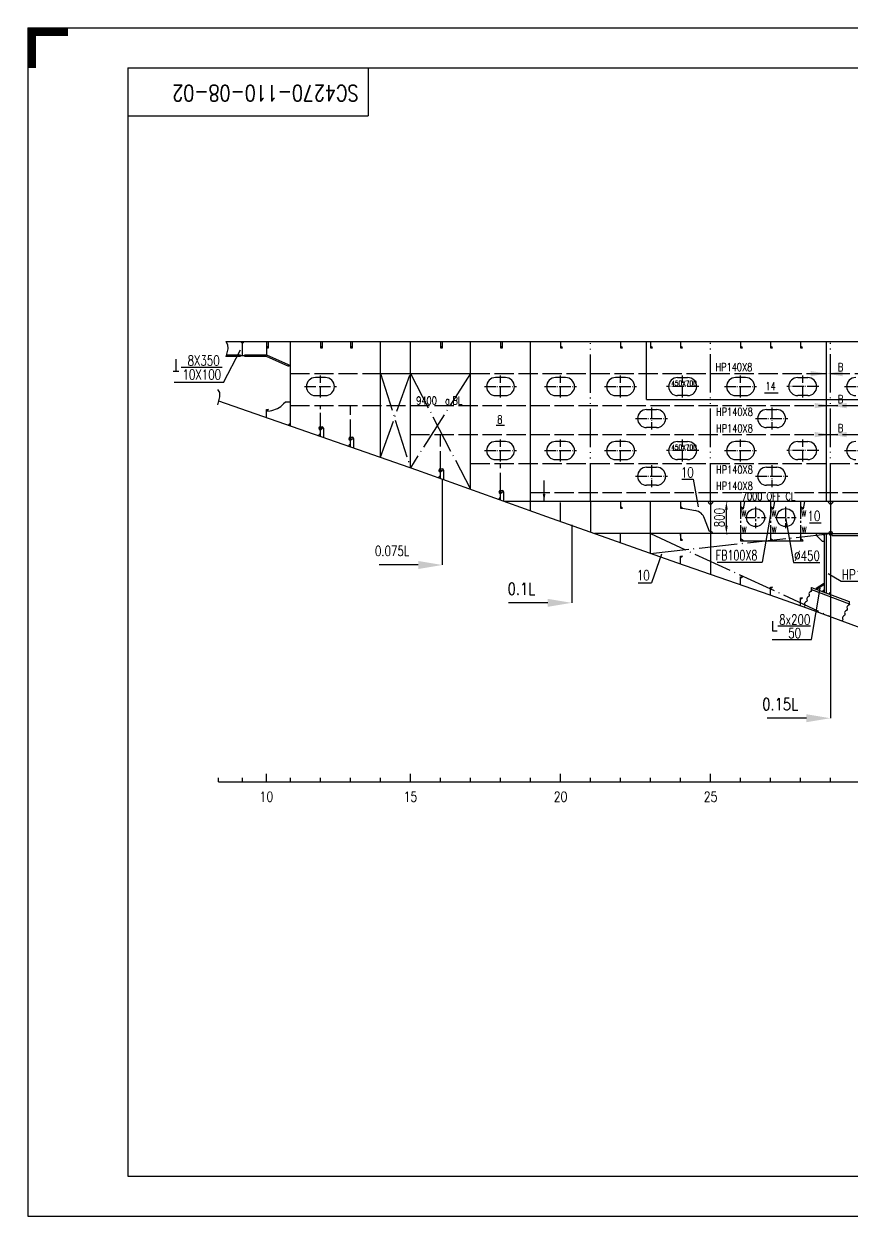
# Model space of a CAD drawing. Extents: x 415680 to 564480, y 322172 to 354547.
# Drawn here: x 415680 to 436377, y 322272 to 352072 of the extents above; entities that cross this region are included whole.
import ezdxf
from ezdxf.enums import TextEntityAlignment as Align

# ---------------------------------------------------------------- set-up
doc = ezdxf.new("R2010")
doc.units = 0
doc.header["$LTSCALE"] = 40
doc.header["$MEASUREMENT"] = 0
for name, pattern in [('ACAD_ISO02W100', [15, 12, -3]), ('ACAD_ISO04W100', [30.5, 24, -3, 0.5, -3]), ('ACAD_ISO05W100', [34, 24, -3, 0.5, -3, 0.5, -3]), ('CENTER', [50.8, 31.75, -6.35, 6.35, -6.35])]:
    doc.linetypes.add(name, pattern=pattern)
doc.layers.get('0').update_dxf_attribs({"linetype": 'CONTINUOUS'})
doc.layers.get('DEFPOINTS').update_dxf_attribs({"linetype": 'CONTINUOUS'})
for name, color, linetype in [('BEAR', 7, 'CONTINUOUS'), ('BT_ENG', 7, 'CONTINUOUS'), ('C', 7, 'CONTINUOUS'), ('C-CEN', 4, 'ACAD_ISO04W100'), ('C-CON', 4, 'CONTINUOUS'), ('C-DAS', 4, 'ACAD_ISO02W100'), ('CENTER', 3, 'CENTER'), ('FRAME', 7, 'CONTINUOUS'), ('Y-CON', 2, 'CONTINUOUS'), ('Y-DAS', 2, 'ACAD_ISO02W100'), ('Y-PH', 2, 'ACAD_ISO05W100')]:
    doc.layers.add(name, color=color, linetype=linetype)
doc.styles.add('ENGNISH', font='romans.shx', dxfattribs={"width": 0.8, "height": 750})
doc.styles.add('ROMANS', font='romans.shx', dxfattribs={"width": 0.75, "height": 250, "bigfont": 'hzdx.shx'})
doc.dimstyles.new('DM-100', dxfattribs={"dimscale": 0, "dimtxt": 250, "dimasz": 200, "dimexe": 30, "dimexo": 30, "dimgap": 50, "dimtad": 1, "dimdec": 0, "dimzin": 0, "dimdsep": 46, "dimtxsty": 'ROMANS', "dimcen": 0, "dimclrd": 1, "dimclre": 1, "dimclrt": 1, "dimadec": 0, "dimazin": 0, "dimtfac": 1, "dimtdec": 0, "dimtmove": 0, "dimatfit": 3, "dimfxl": 1, "dimtolj": 1, "dimtzin": 0, "dimarcsym": 0})

# ---------------------------------------------------------------- blocks, each defined once
blk = doc.blocks.new('*D177')
at = {"color": 1, "linetype": 'ByBlock', "transparency": 16777216}
for p, q in [((430047, 329695), (430083, 329695)), ((430053, 329095), (430053, 329495)), ((430047, 328895), (430083, 328895))]:
    blk.add_line(p, q, dxfattribs=at)
for points in [[(430020, 329495), (430086, 329495), (430053, 329695)], [(430020, 329095), (430086, 329095), (430053, 328895)]]:
    blk.add_solid(points, dxfattribs=at)
at = {"layer": 'DEFPOINTS', "color": 0, "linetype": 'ByBlock', "transparency": 16777216}
for p in [(430017, 329695), (430053, 329695), (430017, 328895)]:
    blk.add_point(p, dxfattribs=at)
at = {"color": 1, "linetype": 'ByBlock', "transparency": 16777216, "insert": (429878, 329295), "char_height": 250, "attachment_point": 5, "rotation": 90, "style": 'ROMANS'}
blk.add_mtext('\\A1;800', dxfattribs=at)

msp = doc.modelspace()

# ---------------------------------------------------------------- linework, layer by layer
at = {"color": 2}
for p, q in [((418280, 350971.6), (563380, 350971.6)), ((418280, 350971.6), (418280, 323271.6)), ((418280, 323271.6), (563380, 323271.6))]:
    msp.add_line(p, q, dxfattribs=at)
for p, q in [((420670.9, 343109.4), (421089.6, 343926.1)), ((421790, 343970.4), (421790, 344130.4)), ((423140, 343970.4), (423140, 344130.4)), ((423890, 343970.4), (423890, 344130.4)), ((426140, 343970.4), (426140, 344130.4)), ((427640, 343970.4), (427640, 344130.4)), ((431240, 342680.4), (431240, 344130.4)), ((421740, 343795.4), (422340, 343530.4)), ((420633.5, 343481.2), (419610.5, 343481.2)), ((422308, 343544.5), (422295.9, 343517.1)), ((420670.9, 343109.4), (419435.2, 343109.4)), ((421740, 342389.4), (421833, 342402.8)), ((422215, 342615.1), (422171, 342571.4)), ((422340, 342615.1), (422215, 342615.1)), ((423090, 342465.6), (423090, 342530.3)), ((423090, 342002.8), (423130, 342002.8)), ((423840, 341740.9), (423880, 341740.9)), ((426090, 340949), (426130, 340949)), ((426136.6, 340692.2), (426136.6, 338546.6)), ((427590, 340409.5), (427630, 340409.5)), ((433690, 340130.4), (433656.7, 339951.7)), ((434440, 340130.4), (434406.7, 339951.7)), ((435190, 340130.4), (435156.7, 339951.7)), ((432140, 339970.4), (432464.9, 339905.4)), ((434340, 339804.6), (434128.4, 338617.9)), ((434715, 339735.1), (434912.8, 338605.3)), ((429369.1, 339549.1), (429369.1, 337600.1)), ((432808.5, 339384.2), (432688.8, 339711.7)), ((432090, 339280.4), (432090, 339330.4)), ((432090, 339280.4), (432090, 339280.4)), ((432840, 339330.4), (432790, 339330.4)), ((432840, 339384.2), (432808.5, 339384.2)), ((433656.7, 339151.7), (435090, 339151.7)), ((435480, 339330.4), (435480, 339291.2)), ((435635.6, 339130.4), (435480, 339291.2)), ((435680, 339130.4), (435635.6, 339130.4)), ((435680, 339330.4), (435680, 337864)), ((435730, 339330.4), (435730, 337845.5)), ((435860, 339330.4), (437965, 339330.4)), ((435875, 339280.4), (435875, 339330.4)), ((435875, 339280.4), (437965, 339280.4)), ((431616.9, 338815.7), (431364.8, 338102.3)), ((433590, 338253.9), (433590, 338253.9)), ((435774.8, 338331.5), (436106.1, 338142.8)), ((431029.4, 338102.3), (431364.8, 338102.3)), ((435480, 337956.2), (435480, 337937.9)), ((436106.1, 338142.8), (437388.6, 338142.8)), ((435834.1, 337257), (435834.1, 334716.4)), ((435334.2, 337013.5), (434520.5, 337013.5)), ((434374.7, 336686), (435359.3, 336686)), ((420540, 333130.3), (420540, 333230.3)), ((421140, 333130.3), (421140, 333230.3)), ((421740, 333130.3), (421740, 333330.3)), ((422340, 333130.3), (422340, 333230.3)), ((423090, 333130.3), (423090, 333230.3)), ((423840, 333130.3), (423840, 333230.3)), ((424590, 333130.3), (424590, 333230.3)), ((425340, 333130.3), (425340, 333330.3)), ((426090, 333130.3), (426090, 333230.3)), ((426840, 333130.3), (426840, 333230.3)), ((427590, 333130.3), (427590, 333230.3)), ((428340, 333130.3), (428340, 333230.3)), ((429090, 333130.3), (429090, 333330.3)), ((429840, 333130.3), (429840, 333230.3)), ((430590, 333130.3), (430590, 333230.3)), ((431340, 333130.3), (431340, 333230.3)), ((432090, 333130.3), (432090, 333230.3)), ((432840, 333130.3), (432840, 333330.3)), ((433590, 333130.3), (433590, 333230.3)), ((434340, 333130.3), (434340, 333230.3)), ((435090, 333130.3), (435090, 333230.3)), ((435840, 333130.3), (435840, 333230.3)), ((420540, 333130.3), (463592.7, 333130.3))]:
    msp.add_line(p, q)
at = {"color": 7, "ltscale": 0.2}
for p, q in [((423165, 341967.8), (423165, 341735.9)), ((423915, 341705.9), (423915, 341474)), ((426165, 340914), (426165, 340682)), ((427665, 340374.5), (427665, 340142.5))]:
    msp.add_line(p, q, dxfattribs=at)
at = {"color": 0, "linetype": 'ByBlock'}
for p, q in [((425536.6, 338546.6), (424558.2, 338546.6)), ((428769.1, 337600.1), (427790.7, 337600.1)), ((435234.1, 334716.4), (434255.8, 334716.4))]:
    msp.add_line(p, q, dxfattribs=at)
for points in [[(431240, 342680.4), (458990, 342680.4)], [(435361.3, 337981.7), (436306.2, 337632.7)], [(435357.9, 337929.7), (436305.6, 337579.6)]]:
    msp.add_lwpolyline(points)
for centre in [(433965, 339730.4), (434715, 339730.4)]:
    msp.add_circle(centre, 225)
for centre, radius, start, end in [((421140, 344130.4), 35, 180, 0), ((421747.8, 342996.7), 600, 278.1635, 314.85582), ((422340, 342024.7), 50, 90, 160.75174), ((423090, 341962.8), 40, 90, 270), ((423130, 341967.8), 35, 360, 90), ((423840, 341700.9), 40, 90, 270), ((423880, 341705.9), 35, 360, 90), ((426090, 340909), 40, 90, 270), ((426130, 340914), 35, 360, 90), ((427590, 340369.5), 40, 90, 270), ((427630, 340374.5), 35, 360, 90), ((432406.1, 339611.2), 300, 19.5633, 78.69007), ((432840, 339330.4), 50, 0, 90), ((435680, 339330.4), 35, 180, 270), ((435840, 339330.4), 50, 0, 180), ((435840, 339330.4), 35, 180, 270), ((435680, 337864), 50, 90, 159.7252), ((435840, 337804.9), 50, 90, 159.7252)]:
    msp.add_arc(centre, radius, start, end)
at = {"color": 7, "ltscale": 0.2}
for centre in [(423090, 341778.5), (423840, 341516.6), (426090, 340724.7), (427590, 340185.2)]:
    msp.add_arc(centre, 45, 90, 180, dxfattribs=at)
at = {"color": 1, "linetype": 'ByBlock'}
for points in [[(435340, 343397), (435340, 343263.6), (435740, 343330.3)], [(436140, 343397), (436140, 343263.6), (435740, 343330.3)], [(435440, 342597), (435440, 342463.6), (435840, 342530.3)], [(436240, 342597), (436240, 342463.6), (435840, 342530.3)], [(435440, 341872), (435440, 341738.6), (435840, 341805.3)], [(436240, 341872), (436240, 341738.6), (435840, 341805.3)]]:
    msp.add_solid(points, dxfattribs=at)
at = {"color": 0, "linetype": 'ByBlock'}
for points in [[(425536.6, 338646.6), (425536.6, 338446.6), (426136.6, 338546.6)], [(428769.1, 337700.1), (428769.1, 337500.1), (429369.1, 337600.1)], [(435234.1, 334816.4), (435234.1, 334616.4), (435834.1, 334716.4)]]:
    msp.add_solid(points, dxfattribs=at)
at = {"layer": 'BEAR'}
for points in [[(420726.1, 344130.4), (420771.4, 344058), (420776.6, 343951.5), (420726.1, 343750.4)], [(420729.8, 343765.4), (421090, 343765.4)], [(420737.4, 343795.4), (421090, 343795.4)], [(421190, 343795.4), (421740, 343795.4)], [(421190, 343765.4), (421733.7, 343765.4), (422295.9, 343517.1)], [(420522, 342930.2), (420567.3, 342857.8), (420572.5, 342751.2), (420522, 342550.2)]]:
    msp.add_lwpolyline(points, dxfattribs=at)
for centre, start in [((432840, 340134.8), 184.26925), ((432840, 340134.8), 184.26925), ((435840, 340134.8), 184.26925), ((435840, 340134.8), 184.26925), ((435840, 340134.8), 184.26925), ((435840, 340134.8), 184.26925), ((435840, 340134.8), 184.26925), ((435840, 340134.8), 270)]:
    msp.add_arc(centre, 60, start, 355.73075, dxfattribs=at)
at = {"layer": 'BT_ENG'}
for p, q in [((415780, 351971.6), (564380, 351971.6)), ((415780, 351971.6), (415780, 322271.6)), ((424280, 350971.6), (424280, 349771.6)), ((418280, 349771.6), (424280, 349771.6)), ((415780, 322271.6), (564380, 322271.6))]:
    msp.add_line(p, q, dxfattribs=at)
at = {"layer": 'BT_ENG', "const_width": 200}
for points in [[(415780, 351871.6), (416780, 351871.6)], [(415880, 351971.6), (415880, 350971.6)]]:
    msp.add_lwpolyline(points, dxfattribs=at)
at = {"layer": 'C'}
for p, q in [((435359.3, 336686), (435576.4, 337967.2)), ((435660, 338077.2), (435480, 337956.2)), ((435673.9, 338056.5), (435493.9, 337935.4)), ((435680, 338077.2), (435660, 338077.2))]:
    msp.add_line(p, q, dxfattribs=at)
for points, knots in [([(435361.3, 337981.7), (435356.6, 337975.7), (435344.3, 337953.8), (435376.6, 337902.8), (435339.2, 337880.4), (435320.2, 337869)], [18.7173403, 18.7173403, 18.7173403, 18.7173403, 41.0344771, 95.7556566, 152.1917579, 152.1917579, 152.1917579, 152.1917579]), ([(435265.5, 337741.4), (435255, 337730.8), (435230.4, 337705.9), (435267.2, 337647.7), (435229.8, 337625.3), (435210.8, 337613.9)], [0, 0, 0, 0, 41.0344771, 95.7556566, 152.1917579, 152.1917579, 152.1917579, 152.1917579]), ([(435320.2, 337869), (435309.6, 337858.3), (435285.1, 337833.4), (435321.9, 337775.3), (435284.5, 337752.8), (435265.5, 337741.4)], [0, 0, 0, 0, 41.0344771, 95.7556566, 152.1917579, 152.1917579, 152.1917579, 152.1917579]), ([(435210.9, 337614), (435200.4, 337603.3), (435175.9, 337578.4), (435207.7, 337528.1), (435186.9, 337506.8), (435176.2, 337499.1)], [0, 0, 0, 0, 41.0344771, 95.7556566, 131.6648643, 131.6648643, 131.6648643, 131.6648643]), ([(436212.2, 337394.9), (436201.7, 337384.2), (436177.2, 337359.4), (436214, 337301.2), (436176.6, 337278.8), (436157.6, 337267.4)], [0, 0, 0, 0, 41.0344771, 95.7556566, 152.1917579, 152.1917579, 152.1917579, 152.1917579]), ([(436266.9, 337522.4), (436256.4, 337511.8), (436231.9, 337486.9), (436268.7, 337428.7), (436231.2, 337406.3), (436212.2, 337394.9)], [0, 0, 0, 0, 41.0344771, 95.7556566, 152.1917579, 152.1917579, 152.1917579, 152.1917579]), ([(436306.2, 337632.7), (436302.4, 337627.4), (436291.8, 337606.1), (436323.4, 337556.3), (436285.9, 337533.8), (436266.9, 337522.4)], [21.7890523, 21.7890523, 21.7890523, 21.7890523, 41.0344771, 95.7556566, 152.1917579, 152.1917579, 152.1917579, 152.1917579]), ([(436157.7, 337267.4), (436147.2, 337256.8), (436122.7, 337231.9), (436155.1, 337180.7), (436132.6, 337159.2), (436120.9, 337151.1)], [0, 0, 0, 0, 41.0344771, 95.7556566, 133.9515318, 133.9515318, 133.9515318, 133.9515318])]:
    msp.add_open_spline(points, degree=3, knots=knots, dxfattribs=at)
at = {"layer": 'C-CEN'}
for p, q in [((424590, 341239.1), (425340, 343330.3)), ((424590, 343330.3), (425340, 340977.2)), ((425340, 343330.3), (426840, 340439.2)), ((426840, 343330.3), (425340, 340977.2)), ((431340, 339330.4), (435840, 337254.9)), ((431340, 338835.6), (435840, 339330.4))]:
    msp.add_line(p, q, dxfattribs=at)
at = {"layer": 'C-CEN', "ltscale": 0.3}
for p, q in [((422690, 343005.3), (423490, 343005.3)), ((423090, 342730.3), (423090, 343280.3)), ((427190, 343005.3), (427990, 343005.3)), ((427590, 342730.3), (427590, 343280.3)), ((428690, 343005.3), (429490, 343005.3)), ((429090, 342730.3), (429090, 343280.3)), ((430190, 343005.3), (430990, 343005.3)), ((430590, 342730.3), (430590, 343280.3)), ((432542, 343005.3), (431742, 343005.3)), ((432142, 342730.3), (432142, 343280.3)), ((433190, 343005.3), (433990, 343005.3)), ((433590, 342730.3), (433590, 343280.3)), ((435542, 343005.3), (434742, 343005.3)), ((435142, 342730.3), (435142, 343280.3)), ((436190, 343005.3), (436990, 343005.3)), ((431366, 342480.4), (431366, 341930.4)), ((434366, 342480.4), (434366, 341930.4)), ((430966, 342205.4), (431766, 342205.4)), ((433966, 342205.4), (434766, 342205.4)), ((427590, 341130.3), (427590, 341680.3)), ((429090, 341130.3), (429090, 341680.3)), ((430590, 341130.3), (430590, 341680.3)), ((432142, 341130.3), (432142, 341680.3)), ((433590, 341130.3), (433590, 341680.3)), ((435142, 341130.3), (435142, 341680.3)), ((427190, 341405.3), (427990, 341405.3)), ((428690, 341405.3), (429490, 341405.3)), ((430190, 341405.3), (430990, 341405.3)), ((432542, 341405.3), (431742, 341405.3)), ((433190, 341405.3), (433990, 341405.3)), ((435542, 341405.3), (434742, 341405.3)), ((436190, 341405.3), (436990, 341405.3)), ((431366, 341038.6), (431366, 340488.6)), ((434366, 341038.6), (434366, 340488.6)), ((430966, 340763.6), (431766, 340763.6)), ((433966, 340763.6), (434766, 340763.6))]:
    msp.add_line(p, q, dxfattribs=at)
at = {"layer": 'C-CON'}
for p, q in [((435740, 340130.4), (435740, 344130.4)), ((423215, 343230.3), (422965, 343230.3)), ((427715, 343230.3), (427465, 343230.3)), ((429215, 343230.3), (428965, 343230.3)), ((430715, 343230.3), (430465, 343230.3)), ((432017, 343230.3), (432267, 343230.3)), ((433715, 343230.3), (433465, 343230.3)), ((435017, 343230.3), (435267, 343230.3)), ((422965, 342780.3), (423215, 342780.3)), ((427465, 342780.3), (427715, 342780.3)), ((428965, 342780.3), (429215, 342780.3)), ((430465, 342780.3), (430715, 342780.3)), ((432267, 342780.3), (432017, 342780.3)), ((433465, 342780.3), (433715, 342780.3)), ((434188, 342852.2), (434529.4, 342852.2)), ((435267, 342780.3), (435017, 342780.3)), ((431241, 342430.4), (431491, 342430.4)), ((434241, 342430.4), (434491, 342430.4)), ((427486.1, 342039.6), (427689.7, 342039.6)), ((431491, 341980.4), (431241, 341980.4)), ((434491, 341980.4), (434241, 341980.4)), ((427715, 341630.3), (427465, 341630.3)), ((429215, 341630.3), (428965, 341630.3)), ((430715, 341630.3), (430465, 341630.3)), ((432017, 341630.3), (432267, 341630.3)), ((433715, 341630.3), (433465, 341630.3)), ((435017, 341630.3), (435267, 341630.3)), ((427465, 341180.3), (427715, 341180.3)), ((428965, 341180.3), (429215, 341180.3)), ((430465, 341180.3), (430715, 341180.3)), ((431241, 340988.6), (431491, 340988.6)), ((432267, 341180.3), (432017, 341180.3)), ((433465, 341180.3), (433715, 341180.3)), ((434241, 340988.6), (434491, 340988.6)), ((435267, 341180.3), (435017, 341180.3)), ((432117.4, 340689.7), (432406.2, 340689.7)), ((432406.2, 340689.7), (432533.4, 339999.8)), ((431491, 340538.6), (431241, 340538.6)), ((434491, 340538.6), (434241, 340538.6)), ((435313, 339599.8), (435601.8, 339599.8)), ((433002.4, 338617.9), (434128.4, 338617.9)), ((434912.8, 338605.3), (435571, 338605.3))]:
    msp.add_line(p, q, dxfattribs=at)
for centre, start, end in [((422965, 343005.3), 90, 270), ((423215, 343005.3), 270, 90), ((427465, 343005.3), 90, 270), ((427715, 343005.3), 270, 90), ((428965, 343005.3), 90, 270), ((429215, 343005.3), 270, 90), ((430465, 343005.3), 90, 270), ((430715, 343005.3), 270, 90), ((432017, 343005.3), 90, 270), ((432267, 343005.3), 270, 90), ((433465, 343005.3), 90, 270), ((433715, 343005.3), 270, 90), ((435017, 343005.3), 90, 270), ((435267, 343005.3), 270, 90), ((436465, 343005.3), 90, 270), ((431241, 342205.4), 90, 270), ((431491, 342205.4), 270, 90), ((434241, 342205.4), 90, 270), ((434491, 342205.4), 270, 90), ((427465, 341405.3), 90, 270), ((427715, 341405.3), 270, 90), ((428965, 341405.3), 90, 270), ((429215, 341405.3), 270, 90), ((430465, 341405.3), 90, 270), ((430715, 341405.3), 270, 90), ((432017, 341405.3), 90, 270), ((432267, 341405.3), 270, 90), ((433465, 341405.3), 90, 270), ((433715, 341405.3), 270, 90), ((435017, 341405.3), 90, 270), ((435267, 341405.3), 270, 90), ((436465, 341405.3), 90, 270), ((431241, 340763.6), 90, 270), ((431491, 340763.6), 270, 90), ((434241, 340763.6), 90, 270), ((434491, 340763.6), 270, 90)]:
    msp.add_arc(centre, 225, start, end, dxfattribs=at)
at = {"layer": 'C-DAS'}
for points in [[(422340, 343330.3), (424590, 343330.3)], [(426840, 343330.3), (515340, 343330.3)], [(422340, 342530.3), (440340, 342530.3)], [(425340, 341805.3), (515340, 341805.3)], [(426840, 341080.3), (438090, 341080.3)], [(428340, 340355.3), (440340, 340355.3)]]:
    msp.add_lwpolyline(points, dxfattribs=at)
at = {"layer": 'CENTER', "ltscale": 0.2}
for p, q in [((433590, 339951.7), (433590, 339330.4)), ((433707.3, 339730.4), (434230.9, 339730.4)), ((433965, 340000.1), (433965, 339470.2)), ((434340, 339951.7), (434340, 339330.4)), ((434457.3, 339730.4), (434980.9, 339730.4)), ((434715, 340000.1), (434715, 339470.2)), ((435090, 339951.7), (435090, 339330.4))]:
    msp.add_line(p, q, dxfattribs=at)
at = {"layer": 'Y-CON'}
for p, q in [((421140, 343780.4), (421140, 344130.4)), ((422340, 342024.7), (422340, 344130.4)), ((424590, 341239.1), (424590, 344130.4)), ((425340, 340977.2), (425340, 344130.4)), ((426840, 340439.2), (426840, 344130.4)), ((428340, 339899.7), (428340, 344130.4)), ((419480.3, 343694.3), (419480.3, 343390.6)), ((419412, 343390.6), (419548.6, 343390.6)), ((424590, 343330.3), (426840, 343330.3)), ((440340, 340130.4), (427698.7, 340130.4)), ((429840, 340130.4), (429840, 339366.5)), ((431340, 338835.6), (431340, 340130.4)), ((432840, 340130.4), (432840, 338312.5)), ((435840, 340130.4), (435840, 337254.9)), ((435860, 339330.4), (429942.1, 339330.4)), ((434388.4, 337138.7), (434388.4, 336897.7)), ((434388.4, 336897.7), (434506.5, 336897.7))]:
    msp.add_line(p, q, dxfattribs=at)
for points in [[(420726.1, 344130.4), (440340, 344130.4)], [(421090, 343780.4), (421190, 343780.4)], [(420547.3, 342650.7), (425490, 340924.8), (428740, 339755.8), (431990, 338605.6), (434323.2, 337801.1), (435240, 337476.5), (438336.9, 336332.5)], [(433590, 340130.4), (433590, 339951.7), (433656.7, 339951.7), (433590, 340005.1)], [(434340, 340130.4), (434340, 339951.7), (434406.7, 339951.7), (434340, 340005.1)], [(435090, 340130.4), (435090, 339951.7), (435156.7, 339951.7), (435090, 340005.1)], [(433590, 339330.4), (433590, 339151.7), (433656.7, 339151.7), (433590, 339205.1)], [(434340, 339330.4), (434340, 339151.7), (434406.7, 339151.7), (434340, 339205.1)], [(435090, 339330.4), (435090, 339151.7), (435156.7, 339151.7), (435090, 339205.1)]]:
    msp.add_lwpolyline(points, dxfattribs=at)
at = {"layer": 'Y-DAS'}
for p, q in [((421740, 343970.4), (421740, 343795.4)), ((423840, 341700.9), (423840, 342530.3)), ((426090, 340909), (426090, 341805.3)), ((427590, 340369.5), (427590, 341080.3)), ((429090, 339632), (429090, 340130.4)), ((430590, 339101.1), (430590, 339330.4))]:
    msp.add_line(p, q, dxfattribs=at)
at = {"layer": 'Y-DAS', "ltscale": 0.8}
msp.add_line((423090, 341962.8), (423090, 342465.6), dxfattribs=at)
at = {"layer": 'Y-DAS'}
for points in [[(421740, 344130.4), (421740, 343970.4), (421790, 343970.4), (421740, 344015.2)], [(423090, 344130.4), (423090, 343970.4), (423140, 343970.4), (423090, 344015.2)], [(423840, 344130.4), (423840, 343970.4), (423890, 343970.4), (423840, 344015.2)], [(426090, 344130.4), (426090, 343970.4), (426140, 343970.4), (426090, 344015.2)], [(427590, 344130.4), (427590, 343970.4), (427640, 343970.4), (427590, 344015.2)], [(429090, 344130.4), (429090, 343970.4), (429140, 343970.4), (429090, 344015.2)], [(430590, 344130.4), (430590, 343970.4), (430640, 343970.4), (430590, 344015.2)], [(431340, 344130.4), (431340, 343970.4), (431390, 343970.4), (431340, 344015.2)], [(432090, 344130.4), (432090, 343970.4), (432140, 343970.4), (432090, 344015.2)], [(433590, 344130.4), (433590, 343970.4), (433640, 343970.4), (433590, 344015.2)], [(434340, 344130.4), (434340, 343970.4), (434390, 343970.4), (434340, 344015.2)], [(435090, 344130.4), (435090, 343970.4), (435140, 343970.4), (435090, 344015.2)], [(421740, 342234.2), (421740, 342434.2), (421790, 342434.2), (421740, 342389.4)], [(423090, 341762.8), (423090, 341962.8), (423140, 341962.8), (423090, 341918)], [(423840, 341500.9), (423840, 341700.9), (423890, 341700.9), (423840, 341656.1)], [(426090, 340709), (426090, 340909), (426140, 340909), (426090, 340864.2)], [(427590, 340169.5), (427590, 340369.5), (427640, 340369.5), (427590, 340324.7)], [(430590, 340130.4), (430590, 339970.4), (430640, 339970.4), (430590, 340015.2)], [(432090, 340130.4), (432090, 339970.4), (432140, 339970.4), (432090, 340015.2)], [(432090, 339330.4), (432090, 339170.4), (432140, 339170.4), (432090, 339215.2)], [(432090, 338571.1), (432090, 338771.1), (432140, 338771.1), (432090, 338726.3)], [(433590, 338053.9), (433590, 338253.9), (433640, 338253.9), (433590, 338209.1)], [(434340, 337795.2), (434340, 337995.2), (434390, 337995.2), (434340, 337950.4)], [(435090, 337529.6), (435090, 337729.6), (435140, 337729.6), (435090, 337684.8)]]:
    msp.add_lwpolyline(points, dxfattribs=at)
at = {"layer": 'Y-PH'}
for p, q in [((429840, 340130.4), (429840, 344130.4)), ((432840, 340134.8), (432840, 344130.4)), ((435840, 340134.8), (435840, 344130.4))]:
    msp.add_line(p, q, dxfattribs=at)

# ---------------------------------------------------------------- texts
at = {"style": 'ROMANS'}
for s, height, width, p in [('HP140X8', 200, 0.75, (432963, 343391.8)), ('B', 200, 0.75, (436021.5, 343391.8)), ('450X700', 125, 0.7, (431853.8, 343027.4)), ('14', 200, 0.75, (434211.3, 342918.3)), ('B', 200, 0.75, (436021.5, 342591.8)), ('HP140X8', 200, 0.75, (432975.6, 342274.5)), ('8', 200, 0.75, (427509.4, 342083.6)), ('HP140X8', 200, 0.75, (432975.6, 341860.5)), ('B', 200, 0.75, (436021.5, 341866.8)), ('450X700', 125, 0.7, (431853.8, 341427.4)), ('HP140X8', 200, 0.75, (432975.6, 340829.9)), ('HP140X8', 200, 0.75, (432975.6, 340423.5)), ('7000 OFF CL', 200, 0.75, (433620.2, 340161.7)), ('W', 150, 0.75, (433607.9, 339758.5)), ('W', 150, 0.75, (434357.9, 339758.5)), ('W', 150, 0.75, (435107.9, 339758.5)), ('10', 250, 0.75, (435260.1, 339646.3)), ('W', 150, 0.75, (433614.9, 339350.9)), ('W', 150, 0.75, (434364.9, 339350.9)), ('W', 150, 0.75, (435114.9, 339350.9)), ('FB100X8', 250, 0.7, (432968.4, 338664.4)), ('HP140X8', 250, 0.75, (436120, 338180.9))]:
    msp.add_text(s, height=height, dxfattribs=dict(at, width=width)).set_placement(p)
for s, height, width, p in [('0.075L', 250, 0.75, (424881.3, 338897.1)), ('0.1L', 300, 0.8, (428113.8, 337950.6)), ('0.15L', 300, 0.8, (434578.8, 335066.9))]:
    msp.add_text(s, height=height, dxfattribs=dict(at, width=width)).set_placement(p, align=Align.MIDDLE)
at = {"char_height": 250, "attachment_point": 5, "style": 'ROMANS'}
for s, insert in [('8X350', (420172, 343653.8)), ('10X100', (420126.1, 343306.9)), ('10', (432256.4, 340861.2)), ('%%c450', (435250.1, 338776.8)), ('10', (431157, 338288.9)), ('8x200', (434943.3, 337180.5)), ('50', (434939.7, 336843.3))]:
    msp.add_mtext(s, dxfattribs=dict(at, insert=insert))
at = {"insert": (425484.3, 342753.6), "char_height": 200, "width": 4189.533, "attachment_point": 1, "style": 'ROMANS'}
msp.add_mtext('9400  a.BL', dxfattribs=at)
at = {"layer": 'BT_ENG', "style": 'ENGNISH', "width": 0.8}
msp.add_text('SC4270-110-08-02', height=400, rotation=180, dxfattribs=at).set_placement((424039.5, 350540.8))
at = {"layer": 'FRAME', "style": 'ROMANS', "width": 0.8}
for s, p in [('10', (421740, 332755.3)), ('15', (425340, 332755.3)), ('20', (429090, 332755.3)), ('25', (432840, 332755.3))]:
    msp.add_text(s, height=250, dxfattribs=at).set_placement(p, align=Align.MIDDLE)

# ---------------------------------------------------------------- dimensions: what is measured, and where the dimension line sits
dim = msp.add_linear_dim(base=(433235, 340130.4), p1=(433199.2, 339330.4), p2=(433199.2, 340130.4), angle=90, dimstyle='DM-100', override={"dimscale": 1})
dim.commit()
dim.dimension.update_dxf_attribs({"geometry": '*D177', "text_midpoint": (433060, 339730.4), "insert": (3181.9, 10435.1)})

# ---------------------------------------------------------------- leaders
at = {"color": 1}
msp.add_leader([(428678.8, 340122.8), (428678.8, 340661.8)], dimstyle='DM-100', override={"dimscale": 1}, dxfattribs=at)

doc.saveas('drawing.dxf')
